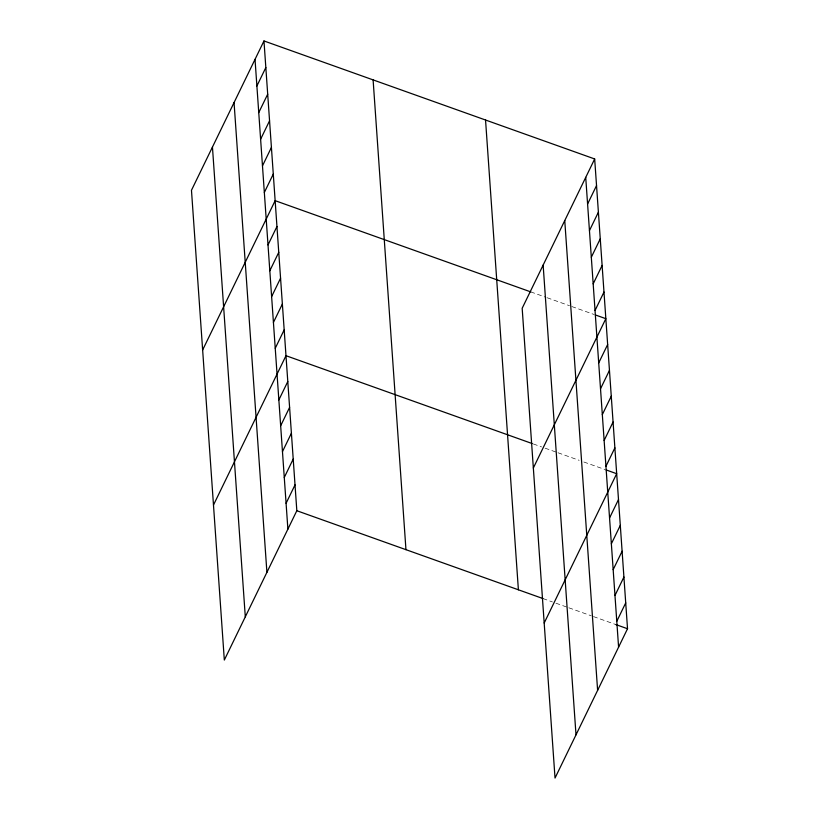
<?xml version="1.0" encoding="UTF-8"?>
<svg xmlns="http://www.w3.org/2000/svg" width="819" height="819" viewBox="0 0 819 819"><rect width="100%" height="100%" fill="white"/><g stroke="black" fill="none" stroke-linecap="round" stroke-linejoin="round"><path stroke-width="0.61" stroke-dasharray="4.09 3.07" d="M530.743 291.881L545.997 297.328M547.174 297.747L569.471 305.702M571.816 306.541L594.113 314.496M533.374 443.98L541.584 446.908M545.106 448.167L556.838 452.354M558.015 452.774L579.135 460.309M583.834 461.988L604.954 469.522M543.038 598.587L552.426 601.934M555.947 603.193L567.69 607.381M568.857 607.8L591.154 615.755M593.499 616.594L615.796 624.549"/><path stroke-width="1.23" d="M263.974 40.95L191.472 190.264L224.324 660.042L296.826 510.728L263.974 40.95L594.676 158.958L627.528 628.736L555.026 778.05L522.174 308.272L594.676 158.958M256.89 85.985L265.837 67.567M258.753 112.602L267.7 94.195M260.616 139.23L269.553 120.813M262.479 165.847L271.417 147.43M264.342 192.465L273.28 174.058M202.641 349.989L275.143 200.675L530.743 291.881M268.008 244.922L276.955 226.515M269.82 270.761L278.757 252.344M271.621 296.601L280.569 278.184M273.433 322.44L282.371 304.023M275.235 348.28L284.183 329.862M213.483 505.016L285.985 355.702L532.196 443.56M278.849 399.948L287.797 381.541M280.661 425.788L289.598 407.371M282.463 451.627L291.41 433.21M284.275 477.467L293.212 459.049M286.077 503.306L295.024 484.889M587.592 203.992L596.539 185.575M589.455 230.61L598.392 212.203M591.318 257.238L600.255 238.82M593.181 283.855L602.119 265.438M595.044 310.473L603.982 292.066M533.343 467.997L605.845 318.683L595.28 314.916M598.709 362.94L607.657 344.523M600.522 388.769L609.459 370.362M602.323 414.609L611.271 396.191M604.135 440.448L613.073 422.031M605.937 466.287L614.885 447.87M544.185 623.024L616.687 473.71L606.132 469.942M609.551 517.956L618.499 499.549M611.363 543.796L620.3 525.389M613.165 569.635L622.112 551.218M614.977 595.474L623.914 577.057M616.779 621.314L625.726 602.897M296.826 510.728L543.038 598.587M615.796 624.549L627.528 628.736M585.728 177.375L618.591 647.153M564.752 220.567L597.614 690.345M543.14 265.08L576.003 734.848M485.544 120.014L518.396 589.793M373.106 79.893L405.958 549.672M255.026 59.367L287.889 529.135M234.05 102.559L266.912 572.338M212.449 147.072L245.301 616.84"/></g></svg>
